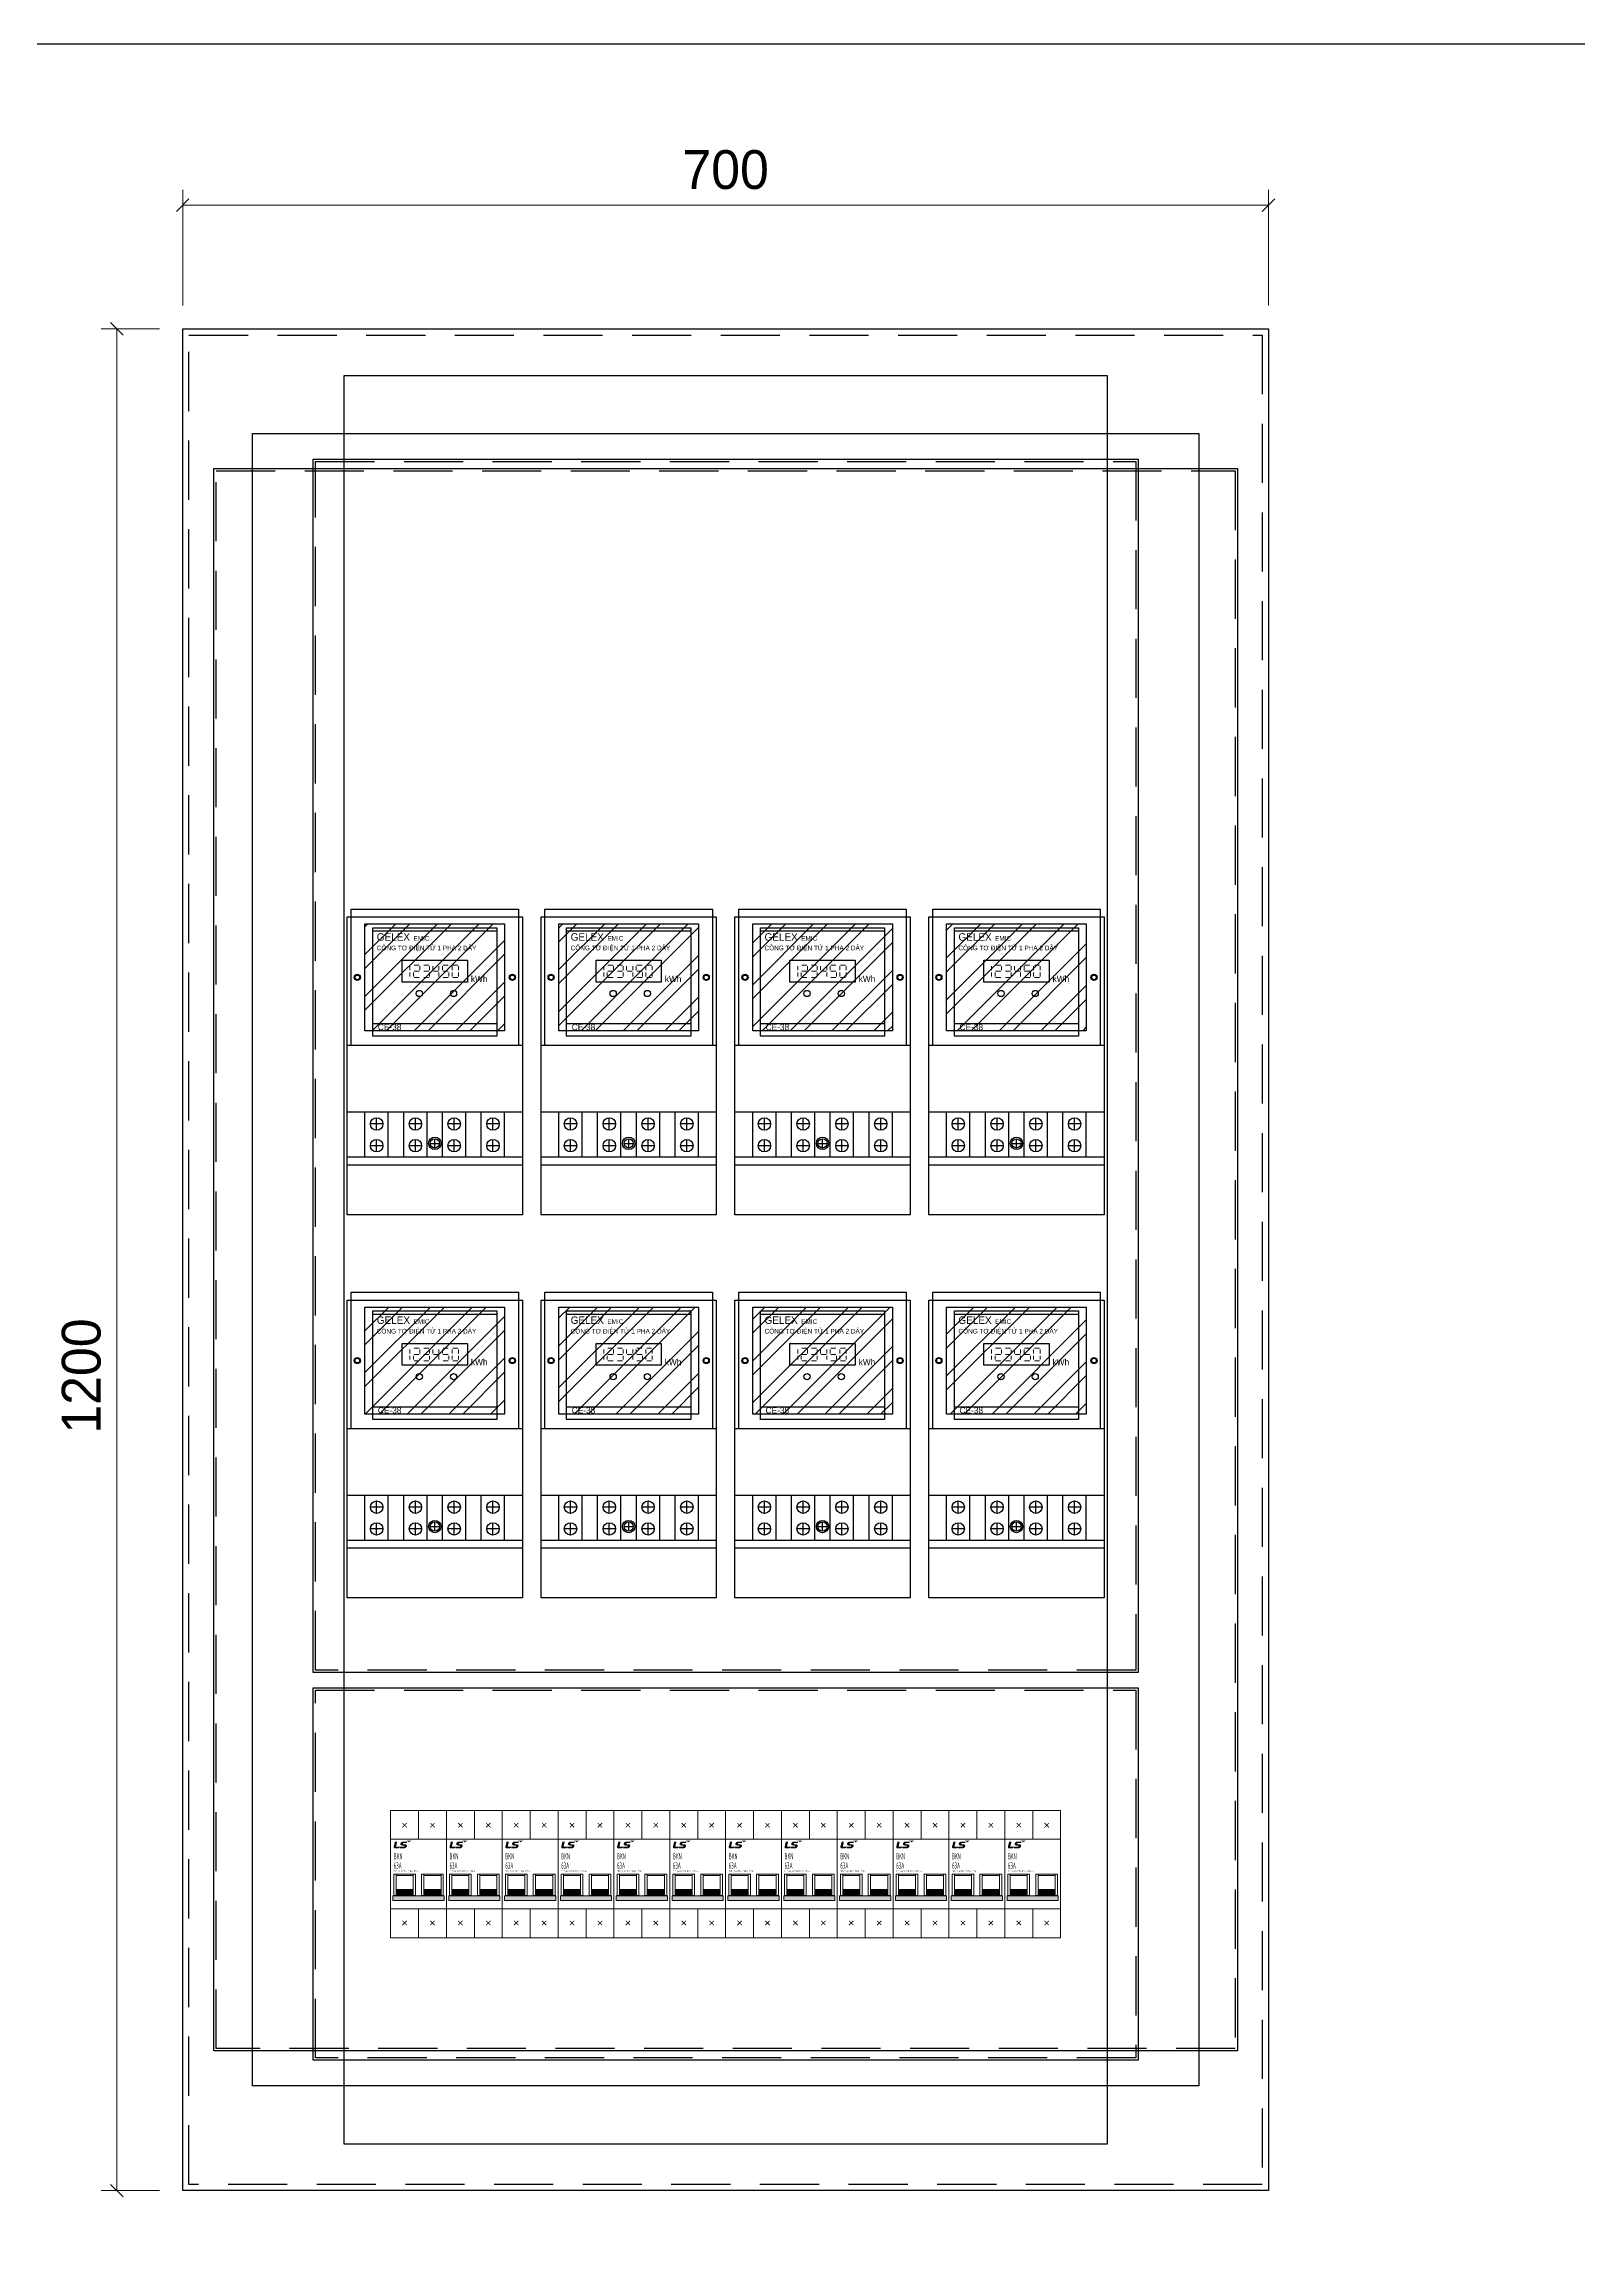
# Model space of a CAD drawing. Header units: millimetres. Extents: x 0 to 3594, y 0 to 2541.
# Drawn here: x 857 to 1846, y 1128 to 2541 of the extents above; entities that cross this region are included whole.
import ezdxf
from ezdxf.enums import TextEntityAlignment as Align

# ---------------------------------------------------------------- set-up
doc = ezdxf.new("R2010")
doc.units = ezdxf.units.MM
doc.linetypes.add('HIDDENX2', pattern=[19.05, 12.7, -6.35])
doc.layers.add('DIM', color=253, linetype='Continuous')
doc.layers.add('hw_Text', color=7, linetype='Continuous', lineweight=13)
doc.styles.add('Tahoma (Input Text)', font='tahoma.ttf')
doc.styles.add('WD_IEC', font='isocp2.shx')
doc.dimstyles.new('Dim-25', dxfattribs={"dimtxt": 25, "dimasz": 8, "dimexe": 10, "dimexo": 15, "dimgap": 10, "dimtad": 1, "dimdec": 0, "dimtxsty": 'Standard', "dimblk": 'OBLIQUE', "dimcen": 10, "dimclrd": 5, "dimclre": 5, "dimclrt": 3, "dimazin": 3, "dimtfac": 1, "dimtdec": 0, "dimtmove": 0, "dimatfit": 3, "dimldrblk": 'OBLIQUE', "dimlwd": 9, "dimlwe": 9})

# ---------------------------------------------------------------- blocks, each defined once
blk = doc.blocks.new('khungtenAsean2')
at = {"color": 7}
blk.add_lwpolyline([(0, 0), (2970, 0), (2970, -2100), (0, -2100)], close=True, dxfattribs=at)
at = {"color": 1, "style": 'Tahoma (Input Text)', "flags": 8}
for tag, p in [('#01', (137.1, -2021.3)), ('#03', (506.6, -2019.3)), ('#05', (1106.6, -2021.3)), ('#07', (1834.7, -2021.3)), ('#09', (2146.7, -2021.3)), ('#02', (98.5, -2081.3)), ('#04', (486.1, -2081.3)), ('#06', (1065.3, -2081.3)), ('#08', (1817.4, -2081.3)), ('#10', (2146.7, -2081.3))]:
    blk.add_attdef(tag, p, '', height=25, dxfattribs=at)
blk.add_attdef('#11', text='', height=25, dxfattribs=at).set_placement((2915, -2067.3), align=Align.CENTER)
blk = doc.blocks.new('*D3')
at = {"color": 0, "linetype": 'ByBlock', "lineweight": -2}
for p, q in [((950.5, 2441), (942.5, 2433)), ((1642.5, 2433), (1650.5, 2441))]:
    blk.add_line(p, q, dxfattribs=at)
at = {"layer": 'Defpoints', "color": 0, "ltscale": 3, "transparency": 16777216}
for p in [(1646.5, 2437), (946.5, 2357.3), (1646.5, 2357.3)]:
    blk.add_point(p, dxfattribs=at)
at = {"layer": 'DIM', "color": 5, "lineweight": 9, "ltscale": 3, "transparency": 16777216}
for p, q in [((946.5, 2372.3), (946.5, 2447)), ((1646.5, 2372.3), (1646.5, 2447)), ((946.5, 2437), (1646.5, 2437))]:
    blk.add_line(p, q, dxfattribs=at)
at = {"layer": 'DIM', "color": 3, "ltscale": 3, "transparency": 16777216, "insert": (1296.5, 2459.8), "char_height": 25, "attachment_point": 5}
blk.add_mtext('700', dxfattribs=at)
blk = doc.blocks.new('_Oblique')
at = {"color": 0, "linetype": 'ByBlock', "lineweight": -2}
blk.add_line((-0.5, -0.5), (0.5, 0.5), dxfattribs=at)
blk = doc.blocks.new('*D4')
at = {"color": 0, "linetype": 'ByBlock', "lineweight": -2}
for p, q in [((908, 2353.3), (900, 2361.3)), ((900, 1161.3), (908, 1153.3))]:
    blk.add_line(p, q, dxfattribs=at)
at = {"layer": 'Defpoints', "color": 0, "ltscale": 3, "transparency": 16777216}
for p in [(946.5, 2357.3), (904, 1157.3), (946.5, 1157.3)]:
    blk.add_point(p, dxfattribs=at)
at = {"layer": 'DIM', "color": 5, "lineweight": 9, "ltscale": 3, "transparency": 16777216}
for p, q in [((931.5, 2357.3), (894, 2357.3)), ((904, 2357.3), (904, 1157.3)), ((931.5, 1157.3), (894, 1157.3))]:
    blk.add_line(p, q, dxfattribs=at)
at = {"layer": 'DIM', "color": 3, "ltscale": 3, "transparency": 16777216, "insert": (881.2, 1682.3), "char_height": 25, "attachment_point": 5, "rotation": 90}
blk.add_mtext('1200', dxfattribs=at)
blk = doc.blocks.new('A$C06000599')
at = {"color": 7}
for p, q in [((0, 192), (113, 192)), ((0, 0), (0, 192)), ((113, 192), (113, 0)), ((113, 109), (0, 109)), ((113, 66), (0, 66)), ((11.5, 37), (11.5, 66)), ((23, 58.5), (15, 58.5)), ((19, 54.5), (19, 62.5)), ((26.5, 37), (26.5, 66)), ((36.5, 37), (36.5, 66)), ((48, 58.5), (40, 58.5)), ((44, 54.5), (44, 62.5)), ((51.5, 37), (51.5, 66)), ((61.5, 37), (61.5, 66)), ((73, 58.5), (65, 58.5)), ((69, 54.5), (69, 62.5)), ((76.5, 37), (76.5, 66)), ((86.5, 37), (86.5, 66)), ((98, 58.5), (90, 58.5)), ((94, 54.5), (94, 62.5)), ((101.5, 37), (101.5, 66)), ((23, 44.5), (15, 44.5)), ((19, 40.5), (19, 48.5)), ((48, 44.5), (40, 44.5)), ((44, 40.5), (44, 48.5)), ((53.5, 46), (59.5, 46)), ((56.5, 43), (56.5, 49)), ((73, 44.5), (65, 44.5)), ((69, 40.5), (69, 48.5)), ((98, 44.5), (90, 44.5)), ((94, 40.5), (94, 48.5)), ((113, 37), (0, 37)), ((113, 32), (0, 32)), ((113, 0), (0, 0))]:
    blk.add_line(p, q, dxfattribs=at)
at = {"color": 7, "linetype": 'Continuous', "lineweight": 13}
for p, q in [((40.5, 160.2), (40.5, 157.6)), ((40.5, 153.6), (40.5, 156.1)), ((42.7, 153.6), (42.7, 156.1)), ((43.1, 160.9), (46.4, 160.9)), ((43.1, 156.9), (46.4, 156.9)), ((46.8, 160.2), (46.8, 157.6)), ((49.4, 160.9), (52.6, 160.9)), ((49.4, 156.9), (52.6, 156.9)), ((53, 160.2), (53, 157.6)), ((53, 153.6), (53, 156.1)), ((55.2, 160.2), (55.2, 157.6)), ((55.6, 156.9), (58.8, 156.9)), ((59.2, 160.2), (59.2, 157.6)), ((59.2, 153.6), (59.2, 156.1)), ((61.4, 160.2), (61.4, 157.6)), ((61.8, 160.9), (65.1, 160.9)), ((61.8, 156.9), (65.1, 156.9)), ((65.5, 153.6), (65.5, 156.1)), ((67.6, 160.2), (67.6, 157.6)), ((67.6, 153.6), (67.6, 156.1)), ((68.1, 160.9), (71.3, 160.9)), ((71.7, 160.2), (71.7, 157.6)), ((71.7, 153.6), (71.7, 156.1)), ((43.1, 152.8), (46.4, 152.8)), ((49.4, 152.8), (52.6, 152.8)), ((61.8, 152.8), (65.1, 152.8)), ((68.1, 152.8), (71.3, 152.8))]:
    blk.add_line(p, q, dxfattribs=at)
at = {"color": 7}
for points in [[(16.5, 185), (96.5, 185), (96.5, 115), (16.5, 115)], [(35.5, 164), (77.5, 164), (77.5, 150), (35.5, 150)]]:
    blk.add_lwpolyline(points, close=True, dxfattribs=at)
for centre, radius in [((46.5, 142.6), 2), ((68.6, 142.6), 2), ((19, 58.5), 4), ((44, 58.5), 4), ((69, 58.5), 4), ((94, 58.5), 4), ((19, 44.5), 4), ((44, 44.5), 4), ((56.5, 46), 4), ((56.5, 46), 3), ((69, 44.5), 4), ((94, 44.5), 4)]:
    blk.add_circle(centre, radius, dxfattribs=at)
at = {"color": 7, "attachment_point": 4}
for s, insert, char_height, width in [('{\\H0.8x;GELEX} {\\H0.5x;EMIC\\PCÔNG TƠ ĐIỆN TỬ 1 PHA 2 DÂY}', (19.1, 175.6), 6, 79.346), ('{\\H0.8x;kWh}', (79.8, 152), 5, 66.122), ('{\\H0.8x;CE-38}', (19.8, 120.9), 5, 66.122)]:
    blk.add_mtext(s, dxfattribs=dict(at, insert=insert, char_height=char_height, width=width))
blk = doc.blocks.new('A$C39866699')
h = blk.add_hatch()
h.set_pattern_fill('ANSI32', color=6, scale=2, style=0)
h.set_pattern_definition([(45, (-81823.462, -46826.472), (-13.470384, 13.470384), []), (45, (-81814.482, -46826.472), (-13.470384, 13.470384), [])])
h.paths.add_polyline_path([(99, 9.5), (99, 78.5), (9, 78.5), (9, 9.5)])
at = {"color": 6}
for points in [[(0, 88), (108, 88), (108, 0), (0, 0)], [(9, 78.5), (99, 78.5), (99, 9.5), (9, 9.5)]]:
    blk.add_lwpolyline(points, close=True, dxfattribs=at)
for centre in [(4, 44), (104, 44)]:
    blk.add_circle(centre, 1.5, dxfattribs=at)
blk = doc.blocks.new('A$C00294823')
at = {"color": 2}
blk.add_lwpolyline([(14, 74), (94, 74), (94, 14), (14, 14)], close=True, dxfattribs=at)
for centre in [(4, 44), (104, 44)]:
    blk.add_circle(centre, 2, dxfattribs=at)
at = {"color": 7}
blk.add_blockref('A$C39866699', (0, 0), dxfattribs=at)
blk = doc.blocks.new('*U12926')
at = {"color": 20, "linetype": 'ByBlock', "lineweight": 9, "const_width": 0.5}
for points in [[(-1.4, 1.4), (1.4, -1.4)], [(-1.4, -1.4), (1.4, 1.4)]]:
    blk.add_lwpolyline(points, dxfattribs=at)
blk = doc.blocks.new('*U442')
h = blk.add_hatch(color=152)
edge = h.paths.add_edge_path()
edge.add_spline(control_points=[(8.564, 2.4685), (8.9563, 2.4685), (9.1808, 2.3695), (9.1808, 2.1071), (9.1808, 1.9364), (9.0647, 1.7112), (8.9598, 1.6289), (8.7187, 1.4434), (8.5071, 1.4239), (7.3804, 1.4239), (7.3804, 1.4239), (1.9845, 1.4239), (1.9845, 1.4239), (1.9845, 1.4239), (3.0765, 6), (3.0765, 6), (3.0765, 6), (1.2699, 6), (1.2699, 6), (1.1455, 6), (1.099, 5.9656), (1.0613, 5.8181), (1.0613, 5.8181), (0.0442, 1.6058), (0.0442, 1.6058), (-0.1471, 0.7691), (0.2857, 0), (1.2486, 0), (2.2111, 0), (2.7619, 0), (3.5799, 0), (4.1541, 0), (4.8861, 0.4936), (5.2879, 1.0618), (5.3385, 1.1329), (5.4271, 1.146), (5.3916, 0.9943), (5.3208, 0.6944), (5.236, 0.3324), (5.2144, 0.2429), (5.1738, 0.067), (5.266, 0), (5.3495, 0), (5.3495, 0), (7.4326, 0), (8.0953, 0), (10.4251, 0), (11.3139, 1.1151), (11.4147, 2.4436), (11.4656, 3.1179), (10.9845, 3.6322), (9.6483, 3.6322), (9.6483, 3.6322), (8.9865, 3.6322), (8.6221, 3.6322), (8.2547, 3.6322), (7.8802, 3.7638), (7.8802, 4.0914), (7.8802, 4.4268), (8.308, 4.7296), (8.8585, 4.7296), (8.8585, 4.7296), (11.3596, 4.7296), (11.3596, 4.7296), (11.3596, 4.7296), (11.5587, 5.5206), (11.6019, 5.7037), (11.6558, 5.9342), (11.5877, 6), (11.4182, 6), (11.4182, 6), (8.3288, 6), (8.3288, 6), (6.5328, 6), (5.7269, 4.8013), (5.7269, 3.9445), (5.7269, 3.0871), (6.4178, 2.4697), (8.1984, 2.4697), (8.1984, 2.4697), (8.564, 2.4685), (8.564, 2.4685)], knot_values=[0, 0, 0, 0, 1, 1, 1, 2, 2, 2, 3, 3, 3, 4, 4, 4, 5, 5, 5, 6, 6, 6, 7, 7, 7, 8, 8, 8, 9, 9, 9, 10, 10, 10, 11, 11, 11, 12, 12, 12, 13, 13, 13, 14, 14, 14, 15, 15, 15, 16, 16, 16, 17, 17, 17, 18, 18, 18, 19, 19, 19, 20, 20, 20, 21, 21, 21, 22, 22, 22, 23, 23, 23, 24, 24, 24, 25, 25, 25, 26, 26, 26, 27, 27, 27, 27], degree=3, periodic=0)
h = blk.add_hatch(color=10)
edge = h.paths.add_edge_path()
edge.add_spline(control_points=[(10.5597, 6.7227), (10.5597, 6.7227), (15.5292, 6.7227), (15.5292, 6.7227), (15.5292, 6.7227), (12.5227, 5.194), (12.5227, 5.194), (12.5227, 5.194), (12.6282, 5.6846), (12.6608, 5.831), (12.6957, 5.9856), (12.6412, 6.0887), (12.451, 6.1474), (12.2549, 6.2072), (10.5597, 6.7227), (10.5597, 6.7227)], knot_values=[0, 0, 0, 0, 1, 1, 1, 2, 2, 2, 3, 3, 3, 4, 4, 4, 5, 5, 5, 5], degree=3, periodic=0)
at = {"layer": 'Defpoints', "color": 2, "linetype": 'ByBlock', "lineweight": 9}
blk.add_line((5.7544, 3), (5.7544, 3), dxfattribs=at)
blk = doc.blocks.new('*U470')
at = {"linetype": 'ByBlock', "lineweight": 9}
h = blk.add_hatch(color=253, dxfattribs=at)
h.dxf.hatch_style = 1
h.paths.add_polyline_path([(34.5, -17), (34.5, -14), (1.5, -14), (1.5, -17)])
h = blk.add_hatch(color=254, dxfattribs=at)
h.dxf.hatch_style = 1
h.paths.add_polyline_path([(14.25, -14), (14.25, -10), (3.75, -10), (3.75, -14)])
h = blk.add_hatch(color=254, dxfattribs=at)
h.dxf.hatch_style = 1
h.paths.add_polyline_path([(32.25, -14), (32.25, -10), (21.75, -10), (21.75, -14)])
at = {"color": 0, "linetype": 'ByBlock', "lineweight": 9}
for p, q in [((18, 22.5), (18, 41)), ((18, -22.5), (18, -41))]:
    blk.add_line(p, q, dxfattribs=at)
at = {"color": 0, "linetype": 'ByBlock', "lineweight": 18}
for points in [[(0, -41), (36, -41), (36, 41), (0, 41)], [(0, -22.5), (36, -22.5), (36, 22.5), (0, 22.5)]]:
    blk.add_lwpolyline(points, close=True, dxfattribs=at)
at = {"color": 0, "linetype": 'ByBlock', "lineweight": 9}
for points in [[(14.5, -1), (14.5, 0), (3.5, 0), (3.5, -1), (3.5, 0), (2, 0), (2, -13.75), (3.5, -13.75), (3.5, -1), (14.5, -1), (14.5, -13.75), (16, -13.75), (16, 0), (14.5, 0)], [(32.5, -1), (32.5, 0), (21.5, 0), (21.5, -1), (21.5, 0), (20, 0), (20, -13.75), (21.5, -13.75), (21.5, -1), (32.5, -1), (32.5, -13.75), (34, -13.75), (34, 0), (32.5, 0)], [(1.5, -14), (34.5, -14), (34.5, -17), (1.5, -17)], [(3.75, -10), (14.25, -10), (14.25, -14), (3.75, -14)], [(21.75, -10), (32.25, -10), (32.25, -14), (21.75, -14)]]:
    blk.add_lwpolyline(points, close=True, dxfattribs=at)
for p in [(9, 31.5), (27, 31.5)]:
    blk.add_blockref('*U12926', p, dxfattribs=at)
at = {"color": 0, "linetype": 'ByBlock', "lineweight": -2, "xscale": 0.75, "yscale": 0.75, "zscale": 0.75}
blk.add_blockref('*U442', (2, 16.5), dxfattribs=at)
at = {"color": 0, "linetype": 'ByBlock', "lineweight": 9, "xscale": -1, "rotation": 180}
for p in [(9, -31.5), (27, -31.5)]:
    blk.add_blockref('*U12926', p, dxfattribs=at)
at = {"layer": 'Defpoints', "color": 8, "style": 'WD_IEC', "width": 0.75}
blk.add_text('MCB Series:BKN; BKN-c; BKN-b', height=1, dxfattribs=at).set_placement((2, 1.5))
at = {"layer": 'hw_Text', "style": 'WD_IEC', "width": 0.5, "flags": 12}
blk.add_attdef('TYPE', (2, 9.5), '', height=4, dxfattribs=at)
at = {"layer": 'hw_Text', "color": 1, "style": 'WD_IEC', "width": 0.5, "flags": 12}
blk.add_attdef('RATE', (2, 3.5), '', height=4, dxfattribs=at)

msp = doc.modelspace()

# ---------------------------------------------------------------- linework, layer by layer
at = {"color": 7, "ltscale": 3}
for points in [[(946.5, 2357.3), (1646.5, 2357.3), (1646.5, 1157.3), (946.5, 1157.3)], [(991.5, 2289.8), (1601.5, 2289.8), (1601.5, 1224.8), (991.5, 1224.8)]]:
    msp.add_lwpolyline(points, close=True, dxfattribs=at)
at = {"color": 7, "linetype": 'HIDDENX2', "ltscale": 3}
msp.add_lwpolyline([(950.5, 2353.3), (1642.5, 2353.3), (1642.5, 1161.3), (950.5, 1161.3)], close=True, dxfattribs=at)
at = {"color": 3, "ltscale": 3}
msp.add_lwpolyline([(1050.5, 2327.3), (1542.5, 2327.3), (1542.5, 1187.3), (1050.5, 1187.3)], close=True, dxfattribs=at)
at = {"color": 1, "ltscale": 3}
msp.add_lwpolyline([(966.5, 2267.2), (1626.5, 2267.2), (1626.5, 1247.4), (966.5, 1247.4)], close=True, dxfattribs=at)
at = {"color": 1, "linetype": 'HIDDENX2', "ltscale": 3}
msp.add_lwpolyline([(968, 2265.7), (1625, 2265.7), (1625, 1248.9), (968, 1248.9)], close=True, dxfattribs=at)
at = {"color": 6, "ltscale": 3}
for points in [[(1030.5, 2273.3), (1562.5, 2273.3), (1562.5, 1491.3), (1030.5, 1491.3)], [(1030.5, 2273.3), (1562.5, 2273.3), (1562.5, 1491.3), (1030.5, 1491.3)], [(1030.5, 1481.3), (1562.5, 1481.3), (1562.5, 1241.3), (1030.5, 1241.3)], [(1030.5, 1481.3), (1562.5, 1481.3), (1562.5, 1241.3), (1030.5, 1241.3)]]:
    msp.add_lwpolyline(points, close=True, dxfattribs=at)
at = {"color": 6, "linetype": 'HIDDENX2', "ltscale": 3}
for points in [[(1032, 2271.8), (1561, 2271.8), (1561, 1492.8), (1032, 1492.8)], [(1032, 1479.8), (1561, 1479.8), (1561, 1242.8), (1032, 1242.8)]]:
    msp.add_lwpolyline(points, close=True, dxfattribs=at)

# ---------------------------------------------------------------- block references
at = {"color": 7, "xscale": 1.210000000006402, "yscale": 1.210000000006402, "zscale": 1.210000000006402}
msp.add_blockref('khungtenAsean2', (0, 2541), dxfattribs=at)
at = {"color": 7}
for name, p in [('A$C06000599', (1052.5, 1786.3)), ('A$C00294823', (1055, 1895.3)), ('A$C06000599', (1177.5, 1786.3)), ('A$C00294823', (1180, 1895.3)), ('A$C06000599', (1302.5, 1786.3)), ('A$C00294823', (1305, 1895.3)), ('A$C06000599', (1427.5, 1786.3)), ('A$C00294823', (1430, 1895.3)), ('A$C06000599', (1052.5, 1539.3)), ('A$C00294823', (1055, 1648.3)), ('A$C06000599', (1177.5, 1539.3)), ('A$C00294823', (1180, 1648.3)), ('A$C06000599', (1302.5, 1539.3)), ('A$C00294823', (1305, 1648.3)), ('A$C06000599', (1427.5, 1539.3)), ('A$C00294823', (1430, 1648.3))]:
    msp.add_blockref(name, p, dxfattribs=at)
at = {"color": 0, "linetype": 'ByBlock', "lineweight": 9}
for p in [(1080.5, 1361.3), (1116.5, 1361.3), (1152.5, 1361.3), (1188.5, 1361.3), (1224.5, 1361.3), (1260.5, 1361.3), (1296.5, 1361.3), (1332.5, 1361.3), (1368.5, 1361.3), (1404.5, 1361.3), (1440.5, 1361.3), (1476.5, 1361.3)]:
    msp.add_blockref('*U470', p, dxfattribs=at).add_auto_attribs({'TYPE': 'BKN', 'RATE': '63A'})

# ---------------------------------------------------------------- dimensions: what is measured, and where the dimension line sits
at = {"layer": 'DIM', "color": 2, "ltscale": 3}
dim = msp.add_linear_dim(base=(1646.5, 2437), p1=(946.5, 2357.3), p2=(1646.5, 2357.3), dimstyle='Dim-25', dxfattribs=at)
dim.commit()
dim.dimension.update_dxf_attribs({"geometry": '*D3', "text_midpoint": (1296.5, 2459.8)})
dim = msp.add_linear_dim(base=(904, 1157.3), p1=(946.5, 2357.3), p2=(946.5, 1157.3), angle=90, dimstyle='Dim-25', dxfattribs=at)
dim.commit()
dim.dimension.update_dxf_attribs({"geometry": '*D4', "text_midpoint": (904, 1682.3), "dimtype": 160})

doc.saveas('drawing.dxf')
